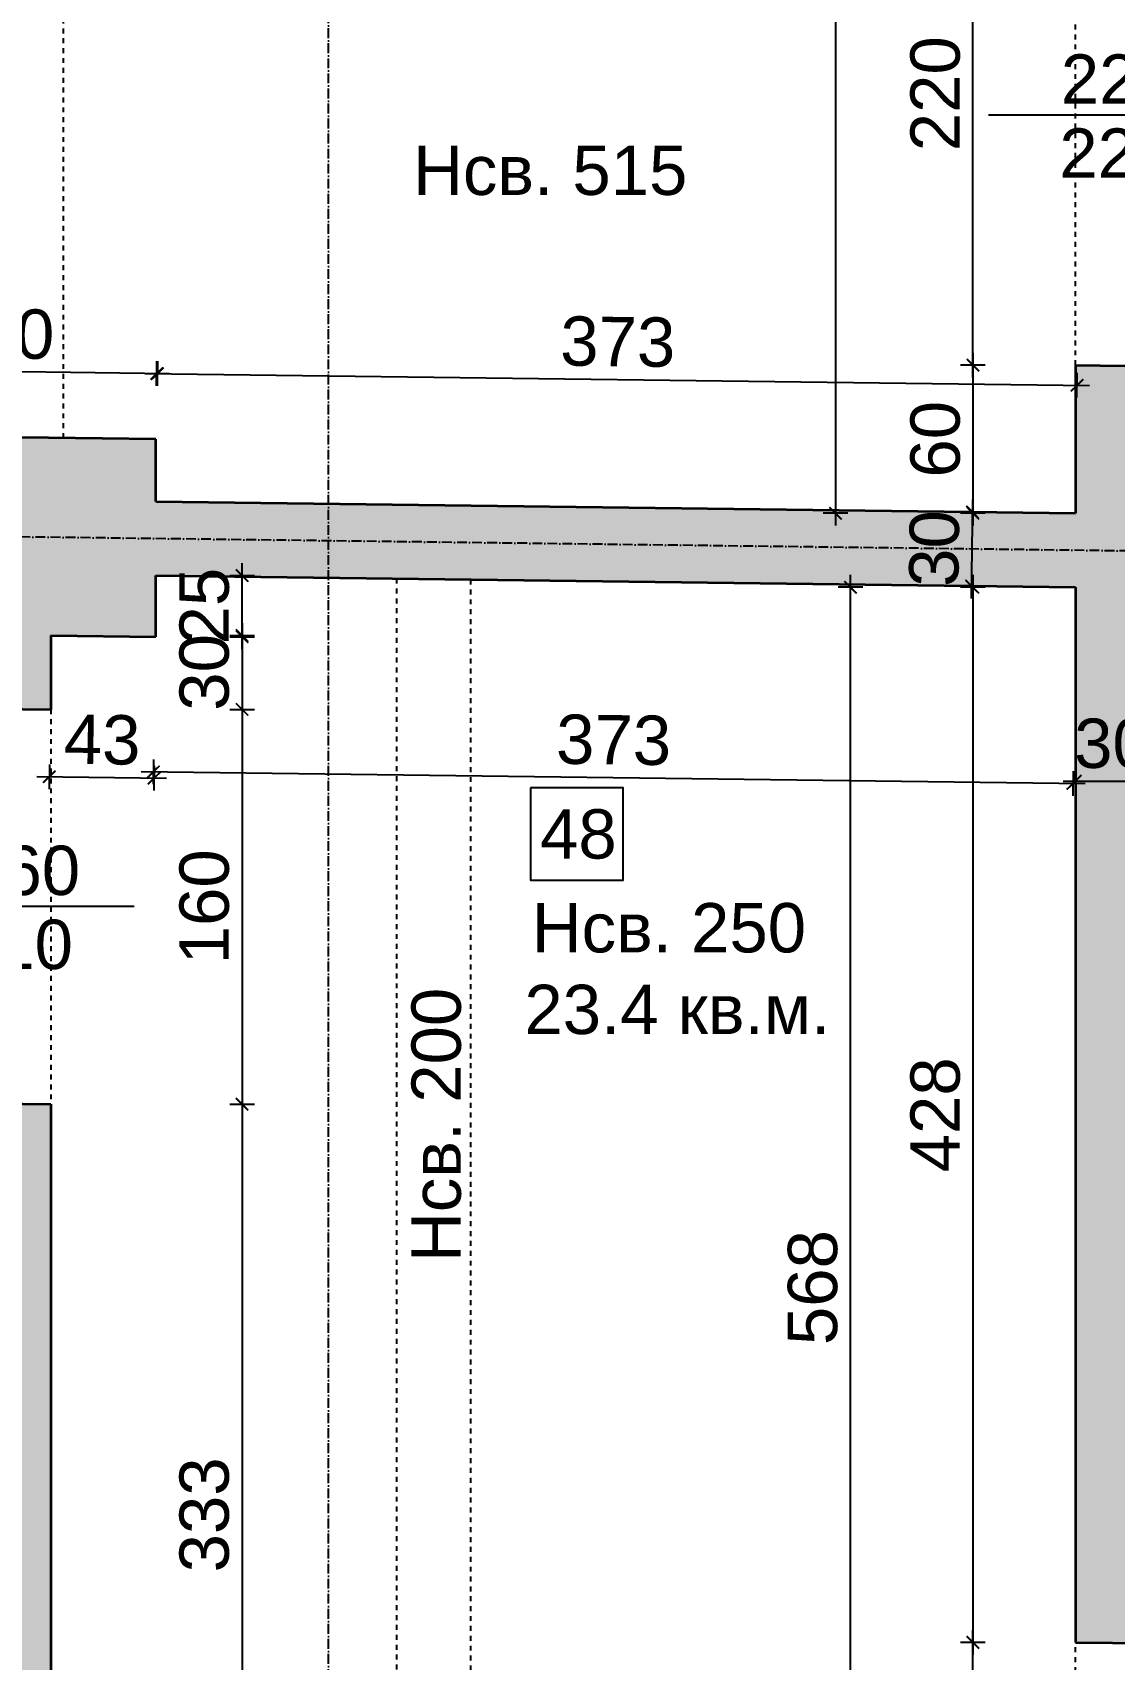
# Model space of a CAD drawing. Header units: inches. Extents: x -72385 to 39588, y -6525 to 66685.
# Drawn here: x -41120 to -40682, y 22913 to 23572 of the extents above; entities that cross this region are included whole.
import ezdxf

# ---------------------------------------------------------------- set-up
doc = ezdxf.new("R2010")
doc.units = ezdxf.units.IN
doc.header["$MEASUREMENT"] = 0
doc.linetypes.add('DashDot', pattern=[0.6, 0.4, -0.1, 0, -0.1])
doc.linetypes.add('Hidden', pattern=[0.4, 0.2, -0.2])
for name, color, linetype, lineweight in [('Линия на разрез', 252, 'DashDot', 25), ('Надписи Hсв', 252, 'Continuous', 25), ('Надписи врати', 252, 'Continuous', 25), ('Надписи коти вътрешни', 252, 'Continuous', 25), ('Надписи номера на пом.', 252, 'Continuous', 25), ('Надписи площ', 252, 'Continuous', 25), ('Оси', 252, 'DashDot', 25), ('Пунктир', 253, 'Hidden', 25), ('Разрезни линии', 7, 'Continuous', 35), ('Щрих стени', 254, 'Continuous', 25)]:
    doc.layers.add(name, color=color, linetype=linetype, lineweight=lineweight)
doc.styles.add('Arial Regular', font='arial.ttf')
doc.styles.get("Standard").update_dxf_attribs({"font": 'arial.ttf'})
doc.dimstyles.new('Annotative', dxfattribs={"dimscale": 0, "dimtxt": 20, "dimasz": 5, "dimexe": 5, "dimexo": 5, "dimgap": 5, "dimtad": 1, "dimdec": 0, "dimzin": 0, "dimdsep": 46, "dimtxsty": 'Standard', "dimblk": 'ARCHTICK', "dimcen": 5, "dimdle": 5, "dimadec": 0, "dimazin": 0, "dimtfac": 1, "dimtdec": 0, "dimtofl": 0, "dimtmove": 0, "dimatfit": 3, "dimldrblk": 'ARCHTICK', "dimfxl": 5, "dimfxlon": 1, "dimtolj": 1, "dimtzin": 0, "dimarcsym": 1})

# ---------------------------------------------------------------- blocks, each defined once
blk = doc.blocks.new('_ArchTick')
at = {"color": 0, "linetype": 'ByBlock', "const_width": 0.15}
blk.add_lwpolyline([(-0.5, -0.5), (0.5, 0.5)], dxfattribs=at)
blk = doc.blocks.new('*D2879')
at = {"layer": 'Defpoints', "color": 0, "ltscale": 50, "transparency": 16777216}
for p in [(-40738.86, 23657.03), (-40697.34, 23657.03), (-40697.34, 23437.02)]:
    blk.add_point(p, dxfattribs=at)
at = {"layer": 'Надписи коти вътрешни', "color": 0, "lineweight": -2, "ltscale": 50, "transparency": 16777216}
for p, q in [((-40738.86, 23432.02), (-40738.86, 23662.03)), ((-40733.86, 23657.03), (-40743.86, 23657.03)), ((-40733.86, 23437.02), (-40743.86, 23437.02))]:
    blk.add_line(p, q, dxfattribs=at)
at = {"layer": 'Надписи коти вътрешни', "color": 0, "lineweight": -2, "ltscale": 50, "transparency": 16777216, "xscale": 5, "yscale": 5, "zscale": 5}
for p, rotation in [((-40738.86, 23657.03), 90), ((-40738.86, 23437.02), 270)]:
    blk.add_blockref('_ArchTick', p, dxfattribs=dict(at, rotation=rotation))
at = {"layer": 'Надписи коти вътрешни', "color": 0, "ltscale": 50, "transparency": 16777216, "insert": (-40754.07, 23547.02), "char_height": 20, "attachment_point": 5, "rotation": 90}
blk.add_mtext('\\A1;220', dxfattribs=at)
blk = doc.blocks.new('*D2880')
at = {"layer": 'Defpoints', "color": 0, "ltscale": 50, "transparency": 16777216}
for p in [(-40697.34, 23437.02), (-40738.86, 23377.01), (-40697.34, 23377.01)]:
    blk.add_point(p, dxfattribs=at)
at = {"layer": 'Надписи коти вътрешни', "color": 0, "lineweight": -2, "ltscale": 50, "transparency": 16777216}
for p, q in [((-40738.86, 23442.02), (-40738.86, 23372.01)), ((-40733.86, 23437.02), (-40743.86, 23437.02)), ((-40733.86, 23377.01), (-40743.86, 23377.01))]:
    blk.add_line(p, q, dxfattribs=at)
at = {"layer": 'Надписи коти вътрешни', "color": 0, "lineweight": -2, "ltscale": 50, "transparency": 16777216, "xscale": 5, "yscale": 5, "zscale": 5}
for p, rotation in [((-40738.86, 23437.02), 90), ((-40738.86, 23377.01), 270)]:
    blk.add_blockref('_ArchTick', p, dxfattribs=dict(at, rotation=rotation))
at = {"layer": 'Надписи коти вътрешни', "color": 0, "ltscale": 50, "transparency": 16777216, "insert": (-40754.07, 23407.01), "char_height": 20, "attachment_point": 5, "rotation": 90}
blk.add_mtext('\\A1;60', dxfattribs=at)
blk = doc.blocks.new('*D4589')
at = {"layer": 'Defpoints', "color": 0, "ltscale": 50, "transparency": 16777216}
for p in [(-40697.34, 23944.56), (-40794.53, 23377.01), (-40697.34, 23377.01)]:
    blk.add_point(p, dxfattribs=at)
at = {"layer": 'Надписи коти вътрешни', "color": 0, "lineweight": -2, "ltscale": 50, "transparency": 16777216}
for p, q in [((-40794.53, 23949.56), (-40794.53, 23372.01)), ((-40789.53, 23944.56), (-40799.53, 23944.56)), ((-40789.53, 23377.01), (-40799.53, 23377.01))]:
    blk.add_line(p, q, dxfattribs=at)
at = {"layer": 'Надписи коти вътрешни', "color": 0, "lineweight": -2, "ltscale": 50, "transparency": 16777216, "xscale": 5, "yscale": 5, "zscale": 5}
for p, rotation in [((-40794.53, 23944.56), 90), ((-40794.53, 23377.01), 270)]:
    blk.add_blockref('_ArchTick', p, dxfattribs=dict(at, rotation=rotation))
at = {"layer": 'Надписи коти вътрешни', "color": 0, "ltscale": 50, "transparency": 16777216, "insert": (-40809.74, 23660.78), "char_height": 20, "attachment_point": 5, "rotation": 90}
blk.add_mtext('\\A1;568', dxfattribs=at)
blk = doc.blocks.new('*D2892')
at = {"layer": 'Defpoints', "color": 0, "ltscale": 50, "transparency": 16777216}
for p in [(-41199.5, 23435.27), (-41199.84, 23408.66), (-41069.84, 23407.01)]:
    blk.add_point(p, dxfattribs=at)
at = {"layer": 'Надписи коти вътрешни', "color": 0, "lineweight": -2, "ltscale": 50, "transparency": 16777216}
for p, q in [((-41199.56, 23430.27), (-41199.44, 23440.27)), ((-41069.56, 23428.61), (-41069.44, 23438.61)), ((-41064.5, 23433.55), (-41204.5, 23435.33))]:
    blk.add_line(p, q, dxfattribs=at)
at = {"layer": 'Надписи коти вътрешни', "color": 0, "lineweight": -2, "ltscale": 50, "transparency": 16777216, "xscale": 5, "yscale": 5, "zscale": 5}
for p, rotation in [((-41199.5, 23435.27), 179.2706286525046), ((-41069.5, 23433.61), 359.2706286525045)]:
    blk.add_blockref('_ArchTick', p, dxfattribs=dict(at, rotation=rotation))
at = {"layer": 'Надписи коти вътрешни', "color": 0, "ltscale": 50, "transparency": 16777216, "insert": (-41134.3, 23449.66), "char_height": 20, "attachment_point": 5, "rotation": 359.27063}
blk.add_mtext('\\A1;130', dxfattribs=at)
blk = doc.blocks.new('*D2893')
at = {"layer": 'Defpoints', "color": 0, "ltscale": 50, "transparency": 16777216}
for p in [(-40696.68, 23428.87), (-41069.84, 23381.75), (-40697.34, 23377.01)]:
    blk.add_point(p, dxfattribs=at)
at = {"layer": 'Надписи коти вътрешни', "color": 0, "lineweight": -2, "ltscale": 50, "transparency": 16777216}
for p, q in [((-41069.24, 23428.61), (-41069.11, 23438.61)), ((-41074.18, 23433.67), (-40691.68, 23428.8)), ((-40696.74, 23423.87), (-40696.61, 23433.86))]:
    blk.add_line(p, q, dxfattribs=at)
at = {"layer": 'Надписи коти вътрешни', "color": 0, "lineweight": -2, "ltscale": 50, "transparency": 16777216, "xscale": 5, "yscale": 5, "zscale": 5}
for p, rotation in [((-41069.18, 23433.61), 179.2706286525487), ((-40696.68, 23428.87), 359.2706286525487)]:
    blk.add_blockref('_ArchTick', p, dxfattribs=dict(at, rotation=rotation))
at = {"layer": 'Надписи коти вътрешни', "color": 0, "ltscale": 50, "transparency": 16777216, "insert": (-40882.73, 23446.45), "char_height": 20, "attachment_point": 5, "rotation": 359.27063}
blk.add_mtext('\\A1;373', dxfattribs=at)
blk = doc.blocks.new('*D3076')
at = {"layer": 'Defpoints', "color": 0, "ltscale": 50, "transparency": 16777216}
for p in [(-41112.34, 23297.54), (-41112.34, 23137.53), (-41034.95, 23137.53)]:
    blk.add_point(p, dxfattribs=at)
at = {"layer": 'Надписи коти вътрешни', "color": 0, "lineweight": -2, "ltscale": 50, "transparency": 16777216}
for p, q in [((-41034.95, 23302.54), (-41034.95, 23132.53)), ((-41039.95, 23297.54), (-41029.95, 23297.54)), ((-41039.95, 23137.53), (-41029.95, 23137.53))]:
    blk.add_line(p, q, dxfattribs=at)
at = {"layer": 'Надписи коти вътрешни', "color": 0, "lineweight": -2, "ltscale": 50, "transparency": 16777216, "xscale": 5, "yscale": 5, "zscale": 5}
for p, rotation in [((-41034.95, 23297.54), 90), ((-41034.95, 23137.53), 270)]:
    blk.add_blockref('_ArchTick', p, dxfattribs=dict(at, rotation=rotation))
at = {"layer": 'Надписи коти вътрешни', "color": 0, "ltscale": 50, "transparency": 16777216, "insert": (-41050.16, 23217.54), "char_height": 20, "attachment_point": 5, "rotation": 90}
blk.add_mtext('\\A1;160', dxfattribs=at)
blk = doc.blocks.new('*D3077')
at = {"layer": 'Defpoints', "color": 0, "ltscale": 50, "transparency": 16777216}
for p in [(-41112.34, 23327.54), (-41112.34, 23297.54), (-41034.95, 23297.54)]:
    blk.add_point(p, dxfattribs=at)
at = {"layer": 'Надписи коти вътрешни', "color": 0, "lineweight": -2, "ltscale": 50, "transparency": 16777216}
for p, q in [((-41034.95, 23332.54), (-41034.95, 23292.54)), ((-41039.95, 23327.54), (-41029.95, 23327.54)), ((-41039.95, 23297.54), (-41029.95, 23297.54))]:
    blk.add_line(p, q, dxfattribs=at)
at = {"layer": 'Надписи коти вътрешни', "color": 0, "lineweight": -2, "ltscale": 50, "transparency": 16777216, "xscale": 5, "yscale": 5, "zscale": 5}
for p, rotation in [((-41034.95, 23327.54), 90), ((-41034.95, 23297.54), 270)]:
    blk.add_blockref('_ArchTick', p, dxfattribs=dict(at, rotation=rotation))
at = {"layer": 'Надписи коти вътрешни', "color": 0, "ltscale": 50, "transparency": 16777216, "insert": (-41050.17, 23312.54), "char_height": 20, "attachment_point": 5, "rotation": 90}
blk.add_mtext('\\A1;30', dxfattribs=at)
blk = doc.blocks.new('*D3078')
at = {"layer": 'Defpoints', "color": 0, "ltscale": 50, "transparency": 16777216}
for p in [(-41069.84, 23351.75), (-41034.95, 23351.75), (-41069.84, 23327)]:
    blk.add_point(p, dxfattribs=at)
at = {"layer": 'Надписи коти вътрешни', "color": 0, "lineweight": -2, "ltscale": 50, "transparency": 16777216}
for p, q in [((-41039.95, 23351.75), (-41029.95, 23351.75)), ((-41034.95, 23322), (-41034.95, 23356.75)), ((-41039.95, 23327), (-41029.95, 23327))]:
    blk.add_line(p, q, dxfattribs=at)
at = {"layer": 'Надписи коти вътрешни', "color": 0, "lineweight": -2, "ltscale": 50, "transparency": 16777216, "xscale": 5, "yscale": 5, "zscale": 5}
for p, rotation in [((-41034.95, 23351.75), 90), ((-41034.95, 23327), 270)]:
    blk.add_blockref('_ArchTick', p, dxfattribs=dict(at, rotation=rotation))
at = {"layer": 'Надписи коти вътрешни', "color": 0, "ltscale": 50, "transparency": 16777216, "insert": (-41050.16, 23339.38), "char_height": 20, "attachment_point": 5, "rotation": 90}
blk.add_mtext('\\A1;25', dxfattribs=at)
blk = doc.blocks.new('*D3079')
at = {"layer": 'Defpoints', "color": 0, "ltscale": 50, "transparency": 16777216}
for p in [(-41112.34, 23137.53), (-41112.34, 22804.75), (-41034.95, 22804.75)]:
    blk.add_point(p, dxfattribs=at)
at = {"layer": 'Надписи коти вътрешни', "color": 0, "lineweight": -2, "ltscale": 50, "transparency": 16777216}
for p, q in [((-41034.95, 23142.53), (-41034.95, 22799.75)), ((-41039.95, 23137.53), (-41029.95, 23137.53)), ((-41039.95, 22804.75), (-41029.95, 22804.75))]:
    blk.add_line(p, q, dxfattribs=at)
at = {"layer": 'Надписи коти вътрешни', "color": 0, "lineweight": -2, "ltscale": 50, "transparency": 16777216, "xscale": 5, "yscale": 5, "zscale": 5}
for p, rotation in [((-41034.95, 23137.53), 90), ((-41034.95, 22804.75), 270)]:
    blk.add_blockref('_ArchTick', p, dxfattribs=dict(at, rotation=rotation))
at = {"layer": 'Надписи коти вътрешни', "color": 0, "ltscale": 50, "transparency": 16777216, "insert": (-41050.17, 22971.14), "char_height": 20, "attachment_point": 5, "rotation": 90}
blk.add_mtext('\\A1;333', dxfattribs=at)
blk = doc.blocks.new('*D3086')
at = {"layer": 'Defpoints', "color": 0, "ltscale": 50, "transparency": 16777216}
for p in [(-40697.34, 23347.01), (-40738.86, 22919.47), (-40697.34, 22919.47)]:
    blk.add_point(p, dxfattribs=at)
at = {"layer": 'Надписи коти вътрешни', "color": 0, "lineweight": -2, "ltscale": 50, "transparency": 16777216}
for p, q in [((-40738.86, 23352.01), (-40738.86, 22914.47)), ((-40733.86, 23347.01), (-40743.86, 23347.01)), ((-40733.86, 22919.47), (-40743.86, 22919.47))]:
    blk.add_line(p, q, dxfattribs=at)
at = {"layer": 'Надписи коти вътрешни', "color": 0, "lineweight": -2, "ltscale": 50, "transparency": 16777216, "xscale": 5, "yscale": 5, "zscale": 5}
for p, rotation in [((-40738.86, 23347.01), 90), ((-40738.86, 22919.47), 270)]:
    blk.add_blockref('_ArchTick', p, dxfattribs=dict(at, rotation=rotation))
at = {"layer": 'Надписи коти вътрешни', "color": 0, "ltscale": 50, "transparency": 16777216, "insert": (-40754.07, 23133.24), "char_height": 20, "attachment_point": 5, "rotation": 90}
blk.add_mtext('\\A1;428', dxfattribs=at)
blk = doc.blocks.new('*D3087')
at = {"layer": 'Defpoints', "color": 0, "ltscale": 50, "transparency": 16777216}
for p in [(-40738.86, 22919.47), (-40697.34, 22919.47), (-40697.34, 22819.47)]:
    blk.add_point(p, dxfattribs=at)
at = {"layer": 'Надписи коти вътрешни', "color": 0, "lineweight": -2, "ltscale": 50, "transparency": 16777216}
for p, q in [((-40738.86, 22814.47), (-40738.86, 22924.47)), ((-40733.86, 22919.47), (-40743.86, 22919.47)), ((-40733.86, 22819.47), (-40743.86, 22819.47))]:
    blk.add_line(p, q, dxfattribs=at)
at = {"layer": 'Надписи коти вътрешни', "color": 0, "lineweight": -2, "ltscale": 50, "transparency": 16777216, "xscale": 5, "yscale": 5, "zscale": 5}
for p, rotation in [((-40738.86, 22919.47), 90), ((-40738.86, 22819.47), 270)]:
    blk.add_blockref('_ArchTick', p, dxfattribs=dict(at, rotation=rotation))
at = {"layer": 'Надписи коти вътрешни', "color": 0, "ltscale": 50, "transparency": 16777216, "insert": (-40754.07, 22869.47), "char_height": 20, "attachment_point": 5, "rotation": 90}
blk.add_mtext('\\A1;100', dxfattribs=at)
blk = doc.blocks.new('*D3090')
at = {"layer": 'Defpoints', "color": 0, "ltscale": 50, "transparency": 16777216}
for p in [(-40788.52, 23347.01), (-40697.34, 23347.01), (-40697.34, 22779.46)]:
    blk.add_point(p, dxfattribs=at)
at = {"layer": 'Надписи коти вътрешни', "color": 0, "lineweight": -2, "ltscale": 50, "transparency": 16777216}
for p, q in [((-40788.52, 22774.46), (-40788.52, 23352.01)), ((-40783.52, 23347.01), (-40793.52, 23347.01)), ((-40783.52, 22779.46), (-40793.52, 22779.46))]:
    blk.add_line(p, q, dxfattribs=at)
at = {"layer": 'Надписи коти вътрешни', "color": 0, "lineweight": -2, "ltscale": 50, "transparency": 16777216, "xscale": 5, "yscale": 5, "zscale": 5}
for p, rotation in [((-40788.52, 23347.01), 90), ((-40788.52, 22779.46), 270)]:
    blk.add_blockref('_ArchTick', p, dxfattribs=dict(at, rotation=rotation))
at = {"layer": 'Надписи коти вътрешни', "color": 0, "ltscale": 50, "transparency": 16777216, "insert": (-40803.73, 23063.24), "char_height": 20, "attachment_point": 5, "rotation": 90}
blk.add_mtext('\\A1;568', dxfattribs=at)
blk = doc.blocks.new('*D3194')
at = {"layer": 'Defpoints', "color": 0, "ltscale": 50, "transparency": 16777216}
for p in [(-41112.34, 23327.54), (-41069.84, 23327), (-41070.57, 23269.68)]:
    blk.add_point(p, dxfattribs=at)
at = {"layer": 'Надписи коти вътрешни', "color": 0, "lineweight": -2, "ltscale": 50, "transparency": 16777216}
for p, q in [((-41113, 23275.22), (-41113.13, 23265.22)), ((-41070.5, 23274.68), (-41070.63, 23264.68)), ((-41118.07, 23270.29), (-41065.57, 23269.62))]:
    blk.add_line(p, q, dxfattribs=at)
at = {"layer": 'Надписи коти вътрешни', "color": 0, "lineweight": -2, "ltscale": 50, "transparency": 16777216, "xscale": 5, "yscale": 5, "zscale": 5}
for p, rotation in [((-41113.07, 23270.22), 179.2706286525393), ((-41070.57, 23269.68), 359.2706286525393)]:
    blk.add_blockref('_ArchTick', p, dxfattribs=dict(at, rotation=rotation))
at = {"layer": 'Надписи коти вътрешни', "color": 0, "ltscale": 50, "transparency": 16777216, "insert": (-41091.62, 23285.17), "char_height": 20, "attachment_point": 5, "rotation": 359.27063}
blk.add_mtext('\\A1;43', dxfattribs=at)
blk = doc.blocks.new('*D3195')
at = {"layer": 'Defpoints', "color": 0, "ltscale": 50, "transparency": 16777216}
for p in [(-41069.84, 23351.75), (-40697.34, 23347.01), (-40698.35, 23267.52)]:
    blk.add_point(p, dxfattribs=at)
at = {"layer": 'Надписи коти вътрешни', "color": 0, "lineweight": -2, "ltscale": 50, "transparency": 16777216}
for p, q in [((-41070.79, 23277.26), (-41070.91, 23267.26)), ((-41075.85, 23272.32), (-40693.35, 23267.45)), ((-40698.29, 23272.52), (-40698.41, 23262.52))]:
    blk.add_line(p, q, dxfattribs=at)
at = {"layer": 'Надписи коти вътрешни', "color": 0, "lineweight": -2, "ltscale": 50, "transparency": 16777216, "xscale": 5, "yscale": 5, "zscale": 5}
for p, rotation in [((-41070.85, 23272.26), 179.2706286525483), ((-40698.35, 23267.52), 359.2706286525482)]:
    blk.add_blockref('_ArchTick', p, dxfattribs=dict(at, rotation=rotation))
at = {"layer": 'Надписи коти вътрешни', "color": 0, "ltscale": 50, "transparency": 16777216, "insert": (-40884.41, 23285.1), "char_height": 20, "attachment_point": 5, "rotation": 359.27063}
blk.add_mtext('\\A1;373', dxfattribs=at)
blk = doc.blocks.new('*D7440')
at = {"layer": 'Defpoints', "color": 0, "ltscale": 10, "transparency": 16777216}
for p in [(-40719.8, 23377.3), (-40739.45, 23347.54), (-40720.18, 23347.3)]:
    blk.add_point(p, dxfattribs=at)
at = {"layer": 'Надписи коти вътрешни', "color": 0, "lineweight": -2, "ltscale": 10, "transparency": 16777216}
for p, q in [((-40739.01, 23382.54), (-40739.52, 23342.54)), ((-40734.07, 23377.48), (-40744.07, 23377.61)), ((-40734.45, 23347.48), (-40744.45, 23347.61))]:
    blk.add_line(p, q, dxfattribs=at)
at = {"layer": 'Надписи коти вътрешни', "color": 0, "lineweight": -2, "ltscale": 10, "transparency": 16777216, "xscale": 5, "yscale": 5, "zscale": 5}
for p, rotation in [((-40739.07, 23377.54), 89.27062865254915), ((-40739.45, 23347.54), 269.2706286525491)]:
    blk.add_blockref('_ArchTick', p, dxfattribs=dict(at, rotation=rotation))
at = {"layer": 'Надписи коти вътрешни', "color": 0, "ltscale": 10, "transparency": 16777216, "insert": (-40754.48, 23362.74), "char_height": 20, "attachment_point": 5, "rotation": 89.27063}
blk.add_mtext('\\A1;30', dxfattribs=at)
blk = doc.blocks.new('*D7441')
at = {"layer": 'Defpoints', "color": 0, "ltscale": 10, "transparency": 16777216}
for p in [(-40697.34, 23298.62), (-40667.34, 23298.62), (-40667.34, 23268.46)]:
    blk.add_point(p, dxfattribs=at)
at = {"layer": 'Надписи коти вътрешни', "color": 0, "lineweight": -2, "ltscale": 10, "transparency": 16777216}
for p, q in [((-40697.34, 23273.46), (-40697.34, 23263.46)), ((-40667.34, 23273.46), (-40667.34, 23263.46)), ((-40702.34, 23268.46), (-40662.34, 23268.46))]:
    blk.add_line(p, q, dxfattribs=at)
at = {"layer": 'Надписи коти вътрешни', "color": 0, "lineweight": -2, "ltscale": 10, "transparency": 16777216, "xscale": 5, "yscale": 5, "zscale": 5, "rotation": 180}
blk.add_blockref('_ArchTick', (-40697.34, 23268.46), dxfattribs=at)
at = {"layer": 'Надписи коти вътрешни', "color": 0, "lineweight": -2, "ltscale": 10, "transparency": 16777216, "xscale": 5, "yscale": 5, "zscale": 5}
blk.add_blockref('_ArchTick', (-40667.34, 23268.46), dxfattribs=at)
at = {"layer": 'Надписи коти вътрешни', "color": 0, "ltscale": 10, "transparency": 16777216, "insert": (-40682.34, 23283.68), "char_height": 20, "attachment_point": 5}
blk.add_mtext('\\A1;30', dxfattribs=at)

msp = doc.modelspace()

# ---------------------------------------------------------------- hatches: boundary and pattern name
at = {"layer": 'Щрих стени', "ltscale": 10}
h = msp.add_hatch(color=256, dxfattribs=at)
h.dxf.hatch_style = 1
h.paths.add_polyline_path([(-42607.34, 24003.88), (-42642.34, 24004.32), (-42642.34, 23969.32), (-42607.34, 23968.87)])
h.paths.add_polyline_path([(-42094.84, 23394.8), (-42299.84, 23397.41), (-42299.84, 23427.37), (-42309.84, 23427.49), (-42309.84, 23920.08), (-42307.34, 23920.05), (-42307.34, 24000.06), (-42342.34, 24000.5), (-42342.34, 23920.49), (-42339.84, 23920.46), (-42339.84, 23427.87), (-42349.84, 23428), (-42349.84, 23398.05), (-42549.84, 23400.59), (-42549.84, 23370.59), (-42349.84, 23368.05), (-42349.84, 23337.99), (-42299.84, 23337.36), (-42299.84, 23367.41), (-42094.84, 23364.8)])
h.paths.add_polyline_path([(-42007.34, 23996.24), (-42042.34, 23996.68), (-42042.34, 23961.68), (-42007.34, 23961.23)])
h.paths.add_polyline_path([(-41499.84, 23387.23), (-41699.84, 23389.77), (-41699.84, 23419.73), (-41709.84, 23419.85), (-41709.84, 23912.44), (-41707.34, 23912.41), (-41707.34, 23992.42), (-41742.34, 23992.86), (-41742.34, 23912.86), (-41739.84, 23912.82), (-41739.84, 23420.24), (-41774.84, 23420.68), (-41774.84, 23390.73), (-41934.84, 23392.76), (-41934.84, 23362.76), (-41749.84, 23360.41), (-41749.84, 23330.36), (-41699.84, 23329.72), (-41699.84, 23359.77), (-41499.84, 23357.22)])
h.paths.add_polyline_path([(-41407.34, 23988.6), (-41442.34, 23989.04), (-41442.34, 23954.04), (-41407.34, 23953.6)])
h.paths.add_polyline_path([(-40222.34, 23973.51), (-40717.34, 23979.81), (-40717.34, 23964.81), (-40907.34, 23967.23), (-40907.34, 23982.23), (-41142.34, 23985.22), (-41142.34, 23905.22), (-41107.34, 23904.77), (-41107.34, 23949.78), (-40697.34, 23944.56), (-40697.34, 23657.03), (-40667.34, 23656.65), (-40667.34, 23929.17), (-40622.34, 23928.6), (-40622.34, 23943.6), (-40257.34, 23938.96), (-40257.34, 23683.93), (-40267.34, 23684.06), (-40267.34, 23609.06), (-40257.34, 23608.93), (-40257.34, 23371.41), (-40497.34, 23374.46), (-40497.34, 23344.46), (-40257.34, 23341.41), (-40257.34, 23098.89), (-40267.34, 23099.01), (-40267.34, 23024.01), (-40257.34, 23023.88), (-40257.34, 22773.86), (-40647.34, 22778.83), (-40647.34, 22798.83), (-40667.34, 22799.08), (-40667.34, 22819.08), (-40697.34, 22819.47), (-40697.34, 22779.46), (-40732.34, 22779.91), (-40732.34, 22749.91), (-40207.34, 22743.22), (-40207.34, 22763.22), (-40222.34, 22763.41)])
h.paths.add_polyline_path([(-40597.34, 23405.74), (-40667.34, 23406.63), (-40667.34, 23436.63), (-40697.34, 23437.02), (-40697.34, 23377.01), (-41069.84, 23381.75), (-41069.84, 23407.01), (-41199.84, 23408.66), (-41199.84, 23383.41), (-41339.84, 23385.19), (-41339.84, 23355.19), (-41199.84, 23353.41), (-41199.84, 23328.66), (-41142.34, 23327.93), (-41142.34, 23297.92), (-41112.34, 23297.54), (-41112.34, 23327.54), (-41069.84, 23327), (-41069.84, 23351.75), (-40697.34, 23347.01), (-40697.34, 22919.47), (-40667.34, 22919.09), (-40667.34, 23346.63), (-40597.34, 23345.74)])
h.paths.add_polyline_path([(-41112.34, 23137.53), (-41142.34, 23137.91), (-41142.34, 23082.65), (-41949.84, 23092.93), (-41949.84, 23062.93), (-41749.84, 23060.38), (-41749.84, 22910.37), (-41744.84, 22910.31), (-41744.84, 23060.32), (-41207.34, 23053.48), (-41207.34, 22983.47), (-41142.34, 22982.64), (-41142.34, 22792.63), (-41182.34, 22793.14), (-41182.34, 22728.13), (-41699.84, 22734.72), (-41699.84, 22819.73), (-41749.84, 22820.36), (-41749.84, 22765.36), (-41774.84, 22765.68), (-41774.84, 22730.67), (-41754.84, 22730.42), (-41142.34, 22722.62), (-41142.34, 22185.08), (-41707.34, 22192.27), (-41707.34, 22237.28), (-41742.34, 22237.72), (-41742.34, 22157.71), (-41738.03, 22019.81), (-41401.27, 22028.66), (-41401.8, 22048.66), (-41708.66, 22040.59), (-41712, 22147.33), (-41124.55, 22139.85), (-41121.98, 22056.01), (-41321.83, 22050.76), (-41321.3, 22030.77), (-41291.31, 22031.56), (-41289.48, 21971.58), (-41269.48, 21972.11), (-41271.32, 22032.08), (-41121.37, 22036.02), (-41116.17, 21866.1), (-41098.68, 21866.56), (-41107.34, 22149.63), (-41097.34, 22149.5), (-41097.34, 22184.51), (-41112.34, 22184.7), (-41112.34, 22404.71), (-41077.34, 22404.27), (-41077.34, 22434.27), (-41112.34, 22434.72), (-41112.34, 22754.74), (-41042.34, 22753.85), (-41042.34, 22783.85), (-41087.34, 22784.43), (-41087.34, 22804.43), (-41112.34, 22804.75)])

# ---------------------------------------------------------------- linework, layer by layer
at = {"layer": 'Линия на разрез', "ltscale": 10}
msp.add_line((-40999.92, 22148.26), (-40999.92, 24115.76), dxfattribs=at)
at = {"layer": 'Надписи врати', "ltscale": 50}
for p, q in [((-40732.54, 23538.46), (-40632.54, 23538.46)), ((-41178.71, 23217.8), (-41078.71, 23217.8))]:
    msp.add_line(p, q, dxfattribs=at)
at = {"layer": 'Надписи номера на пом.', "ltscale": 50}
msp.add_lwpolyline([(-40918.11, 23265.77), (-40918.11, 23228.27), (-40880.61, 23228.27), (-40880.61, 23265.77)], close=True, dxfattribs=at)
at = {"layer": 'Оси', "ltscale": 10}
msp.add_line((-39839.84, 23351.09), (-52799.84, 23516.08), dxfattribs=at)
at = {"layer": 'Пунктир', "ltscale": 10}
for p, q in [((-41107.34, 23407.49), (-41107.34, 23904.77)), ((-40697.34, 23437.02), (-40697.34, 23657.03)), ((-40972.34, 23350.51), (-40972.34, 22782.96)), ((-40942.34, 23350.13), (-40942.34, 22782.58)), ((-41112.34, 23297.54), (-41112.34, 23137.53)), ((-40697.34, 22819.47), (-40697.34, 22919.47))]:
    msp.add_line(p, q, dxfattribs=at)
at = {"layer": 'Разрезни линии', "ltscale": 50}
for p, q in [((-40697.34, 23437.02), (-40667.34, 23436.63)), ((-40697.34, 23437.02), (-40697.34, 23377.01)), ((-41069.84, 23407.01), (-41199.84, 23408.66)), ((-41069.84, 23381.75), (-41069.84, 23407.01)), ((-41069.84, 23381.75), (-40697.34, 23377.01)), ((-41069.84, 23351.75), (-40697.34, 23347.01)), ((-41069.84, 23327), (-41069.84, 23351.75)), ((-40697.34, 23347.01), (-40697.34, 22919.47)), ((-41112.34, 23327.54), (-41112.34, 23297.54)), ((-41112.34, 23327.54), (-41069.84, 23327)), ((-41142.34, 23297.92), (-41112.34, 23297.54)), ((-41142.34, 23137.91), (-41112.34, 23137.53)), ((-41112.34, 23137.53), (-41112.34, 22804.75)), ((-40697.34, 22919.47), (-40667.34, 22919.09))]:
    msp.add_line(p, q, dxfattribs=at)

# ---------------------------------------------------------------- texts
at = {"layer": 'Надписи Hсв', "ltscale": 100, "char_height": 20, "width": 180.4891, "attachment_point": 1, "style": 'Arial Regular'}
for s, insert in [('\\pxt8;Hсв. 515', (-40965.66, 23526)), ('\\pxt8;Hсв. 250', (-40917.58, 23219.06))]:
    msp.add_mtext(s, dxfattribs=dict(at, insert=insert))
at = {"layer": 'Надписи Hсв', "ltscale": 100, "insert": (-40966.32, 23073.62), "char_height": 20, "width": 180.4891, "attachment_point": 1, "rotation": 90, "style": 'Arial Regular'}
msp.add_mtext('\\pxt8;Hсв. 200', dxfattribs=at)
at = {"layer": 'Надписи врати', "ltscale": 100, "char_height": 20, "width": 180.4891, "attachment_point": 1, "style": 'Arial Regular'}
for s, insert in [('220', (-40703.28, 23562.97)), ('220', (-40703.88, 23532.97)), ('160', (-41147.14, 23242.32)), ('210', (-41150.05, 23212.32))]:
    msp.add_mtext(s, dxfattribs=dict(at, insert=insert))
at = {"layer": 'Надписи номера на пом.', "ltscale": 100, "insert": (-40988.96, 23257.08), "char_height": 20, "width": 180.4891, "attachment_point": 1, "style": 'Arial Regular'}
msp.add_mtext('\\pxqc;48', dxfattribs=at)
at = {"layer": 'Надписи площ', "ltscale": 100, "insert": (-40920.58, 23185.97), "char_height": 20, "width": 180.4891, "attachment_point": 1, "style": 'Arial Regular'}
msp.add_mtext('23.4 кв.м.', dxfattribs=at)

# ---------------------------------------------------------------- dimensions: what is measured, and where the dimension line sits
at = {"layer": 'Надписи коти вътрешни', "ltscale": 50}
for base, p1, p2, picture, middle in [((-40794.53, 23377.01), (-40697.34, 23944.56), (-40697.34, 23377.01), '*D4589', (-40809.74, 23660.78)), ((-40738.86, 23657.03), (-40697.34, 23437.02), (-40697.34, 23657.03), '*D2879', (-40754.07, 23547.02)), ((-40738.86, 23377.01), (-40697.34, 23437.02), (-40697.34, 23377.01), '*D2880', (-40754.07, 23407.01)), ((-40788.52, 23347.01), (-40697.34, 22779.46), (-40697.34, 23347.01), '*D3090', (-40803.73, 23063.24)), ((-41034.95, 23137.53), (-41112.34, 23297.54), (-41112.34, 23137.53), '*D3076', (-41050.16, 23217.54)), ((-40738.86, 22919.47), (-40697.34, 22819.47), (-40697.34, 22919.47), '*D3087', (-40754.07, 22869.47))]:
    dim = msp.add_linear_dim(base=base, p1=p1, p2=p2, angle=90, dimstyle='Annotative', override={"dimscale": 0, "dimtix": 0, "dimtofl": 0, "dimtmove": 0, "dimatfit": 3}, dxfattribs=at)
    dim.commit()
    dim.dimension.update_dxf_attribs({"geometry": picture, "text_midpoint": middle})
for p1, p2, distance, picture, middle in [((-41069.84, 23407.01), (-41199.84, 23408.66), -26.6, '*D2892', (-41134.3, 23449.66)), ((-41069.84, 23381.75), (-40697.34, 23377.01), 51.86, '*D2893', (-40882.73, 23446.45)), ((-41069.84, 23351.75), (-40697.34, 23347.01), -79.5, '*D3195', (-40884.41, 23285.1)), ((-40697.34, 23347.01), (-40697.34, 22919.47), -41.52, '*D3086', (-40754.07, 23133.24)), ((-41112.34, 23327.54), (-41069.84, 23327), -57.33, '*D3194', (-41091.62, 23285.17)), ((-41112.34, 23137.53), (-41112.34, 22804.75), 77.39, '*D3079', (-41050.17, 22971.14))]:
    dim = msp.add_aligned_dim(p1=p1, p2=p2, distance=distance, dimstyle='Annotative', override={"dimscale": 0, "dimtix": 0, "dimtofl": 0, "dimtmove": 0, "dimatfit": 3}, dxfattribs=at)
    dim.commit()
    dim.dimension.update_dxf_attribs({"geometry": picture, "text_midpoint": middle})
at = {"layer": 'Надписи коти вътрешни', "ltscale": 10}
for base, p1, p2, angle, picture, middle in [((-40739.45, 23347.54), (-40719.8, 23377.3), (-40720.18, 23347.3), 269.27063, '*D7440', (-40739.26, 23362.54)), ((-40667.34, 23268.46), (-40697.34, 23298.62), (-40667.34, 23298.62), 0, '*D7441', (-40682.34, 23268.46))]:
    dim = msp.add_linear_dim(base=base, p1=p1, p2=p2, angle=angle, dimstyle='Annotative', override={"dimscale": 0, "dimtix": 0, "dimtofl": 0, "dimtmove": 0, "dimatfit": 3}, dxfattribs=at)
    dim.commit()
    dim.dimension.update_dxf_attribs({"geometry": picture, "text_midpoint": middle, "dimtype": 129})
at = {"layer": 'Надписи коти вътрешни', "ltscale": 50}
for base, p1, p2, picture, middle, dimtype in [((-41034.95, 23351.75), (-41069.84, 23327), (-41069.84, 23351.75), '*D3078', (-41034.95, 23339.38), 129), ((-41034.95, 23297.54), (-41112.34, 23327.54), (-41112.34, 23297.54), '*D3077', (-41034.95, 23312.54), 128)]:
    dim = msp.add_linear_dim(base=base, p1=p1, p2=p2, angle=90, dimstyle='Annotative', override={"dimscale": 0, "dimtix": 0, "dimtofl": 0, "dimtmove": 0, "dimatfit": 3}, dxfattribs=at)
    dim.commit()
    dim.dimension.update_dxf_attribs({"geometry": picture, "text_midpoint": middle, "dimtype": dimtype})

doc.saveas('drawing.dxf')
